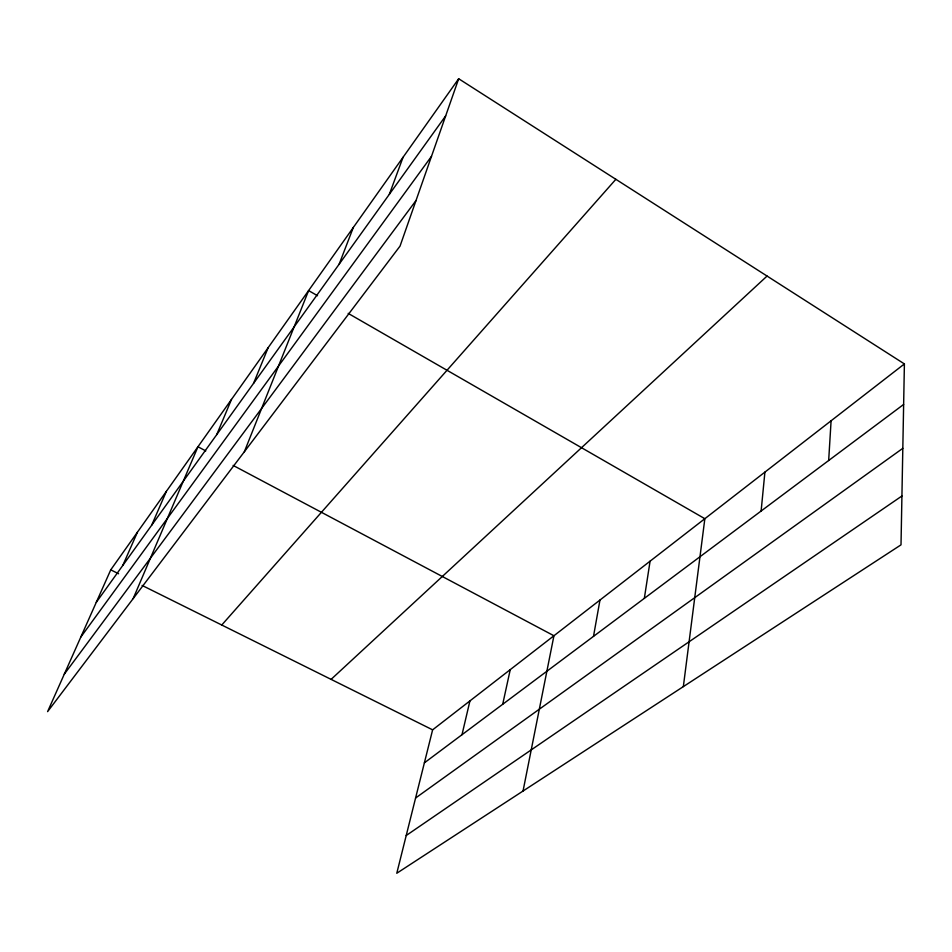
<?xml version="1.0" encoding="UTF-8"?>
<svg xmlns="http://www.w3.org/2000/svg" width="952" height="952" viewBox="0 0 952 952"><rect width="100%" height="100%" fill="white"/><g stroke="black" fill="none" stroke-linecap="round" stroke-linejoin="round"><path stroke-width="1.43" d="M904.4 363.926L901.008 544.853L396.782 873.258L432.625 729.839L904.4 363.926L458.685 78.742L110.753 569.843L47.6 711.632L400.042 246.104L458.685 78.742M828.668 460.506L831.096 420.784M761.124 511.022L764.908 472.121M683.346 686.606L704.849 518.709L348.182 313.375M644.337 598.356L650.085 561.168M593.501 636.376L599.974 600.046M523.041 791.017L553.933 635.757L233.133 465.421M502.704 704.278L510.248 669.637M461.994 734.718L469.931 700.898M389.356 194.303L403.053 157.282M339.15 264.192L353.323 227.469M244.355 451.748L308.603 290.586L317.54 295.727M253.541 383.394L268.178 347.635M216.735 434.636L231.467 399.471M133.173 598.606L197.968 446.75L205.775 450.903M151.689 525.195L166.386 491.327M122.82 565.405L137.421 532.216M96.271 602.354L445.667 115.882M80.813 637.067L431.494 156.33M64.272 674.194L416.012 200.527M221.756 625.024L615.861 179.309M331.094 679.371L767.062 276.056M424.378 762.849L903.638 404.445M415.584 798.014L902.817 448.332M406.207 835.523L901.925 496.004M110.753 569.843L118.584 573.747M142.086 585.42L432.625 729.839"/></g></svg>
